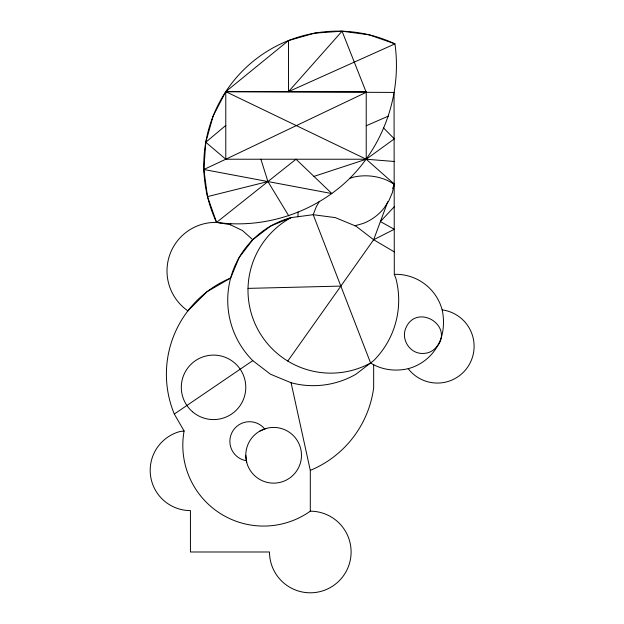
<?xml version="1.0" encoding="UTF-8"?>
<svg xmlns="http://www.w3.org/2000/svg" width="624" height="624" viewBox="0 0 624 624"><rect width="100%" height="100%" fill="white"/><g stroke="black" fill="none" stroke-linecap="round" stroke-linejoin="round"><path stroke-width="0.94" d="M288.483 40.576L288.483 91.658L394.953 43.875A134.113 134.113 0 0 0 216.567 222.394C265.052 229.148 315.689 212.254 350.392 177.731C384.883 142.997 401.747 92.352 394.953 43.875L369.158 34.827L342.061 31.2L314.792 33.142L288.483 40.576L225.779 91.658L213.19 115.924L205.78 142.241L203.853 169.51L207.503 196.607L216.567 222.394A48.563 48.563 0 0 0 187.902 310.861L207.113 291.65L230.646 278.062L239.179 257.447L252.767 239.741L270.473 226.153L291.088 217.62L313.209 214.703L335.338 217.62L355.953 226.153L373.659 239.741L394.306 251.893M252.767 239.741L242.533 230.568L230.131 224.624L216.567 222.394L296.002 159.229L331.898 193.58L203.853 169.51L225.779 159.229L225.779 91.658L366.226 159.229L394.306 184.088L392.34 192.676L388.869 200.78L384.017 208.143A49.288 49.288 0 0 1 362.872 223.54L354.962 225.748M287.773 361.07L373.659 239.741L387.785 201.669M392.675 188.479L394.306 184.088A54.499 54.499 0 0 0 391.911 182.676M319.426 201.295L316.204 206.918L313.209 214.703L370.594 362.981C381.709 369.977 395.491 371.615 408.205 368.683A36.746 36.746 0 0 0 469.186 364.689A36.746 36.746 0 0 0 442.159 309.886A48.009 48.009 0 0 0 395.78 274.303L394.306 274.498L394.048 93.678M288.483 91.658L342.061 31.2L366.226 92.305L225.779 159.229L205.78 142.241L225.779 125.447M394.306 206.684L380.39 221.582L394.306 229.289L373.659 239.741M313.95 176.405L366.226 159.229L394.306 138.879L383.503 127.873M184.096 430.981L180.016 431.519A40.217 40.217 0 0 0 190.429 510.588L190.429 551.99L269.49 551.99A40.81 40.81 0 0 0 310.3 592.8A40.81 40.81 0 0 0 351.109 551.99A40.81 40.81 0 0 0 310.3 511.181A80.761 80.761 0 0 1 184.096 430.981L174.314 414.04L252.767 360.633A85.48 85.48 0 0 1 291.088 217.62A82.844 82.844 0 0 0 258.157 330.049A82.844 82.844 0 0 0 370.594 362.981M366.226 125.767L388.471 116.064M259.701 431.161A27.854 27.854 0 0 1 301.486 455.278A27.854 27.854 0 0 1 259.701 479.404A27.854 27.854 0 0 1 259.701 431.161L266.425 428.376M349.76 178.277L354.182 176.982A54.499 54.499 0 0 1 386.911 180.219L394.306 184.088M207.503 196.607L267.93 181.553L288.756 215.857M248.017 288.382L340.844 286.096M225.779 159.229L366.226 159.229L394.306 161.483M394.36 92.43L225.779 91.658L366.226 91.658L366.226 159.229M246.472 460.59L244.429 460.317A19.633 19.633 0 0 1 232.502 431.535A19.633 19.633 0 0 1 263.39 427.471L264.654 429.109M394.306 274.498L395.78 278.062A85.48 85.48 0 0 1 373.659 360.633L355.953 374.213A85.48 85.48 0 0 1 291.088 382.754L270.473 374.213L252.767 360.633M260.894 159.229L267.93 181.553M291.088 382.754L310.3 470.371L310.3 511.181M442.159 309.886C445.864 325.728 442.689 355.555 420.389 353.348C408.821 352.037 401.154 338.77 405.811 328.099C416.348 303.131 453.71 324.698 437.362 346.312A48.009 48.009 0 0 1 408.205 368.683M245.778 455.278L246.722 462.485M373.659 364.666L373.659 387.8A104.075 104.075 0 0 1 310.3 470.371M298.015 211.949L298.015 216.707M230.646 223.298L230.646 224.866M174.314 414.04A104.075 104.075 0 0 1 230.646 278.062M192.496 411.754A32.237 32.237 0 0 0 245.216 393.354A32.237 32.237 0 0 0 202.917 356.905A32.237 32.237 0 0 0 192.496 411.754"/></g></svg>
